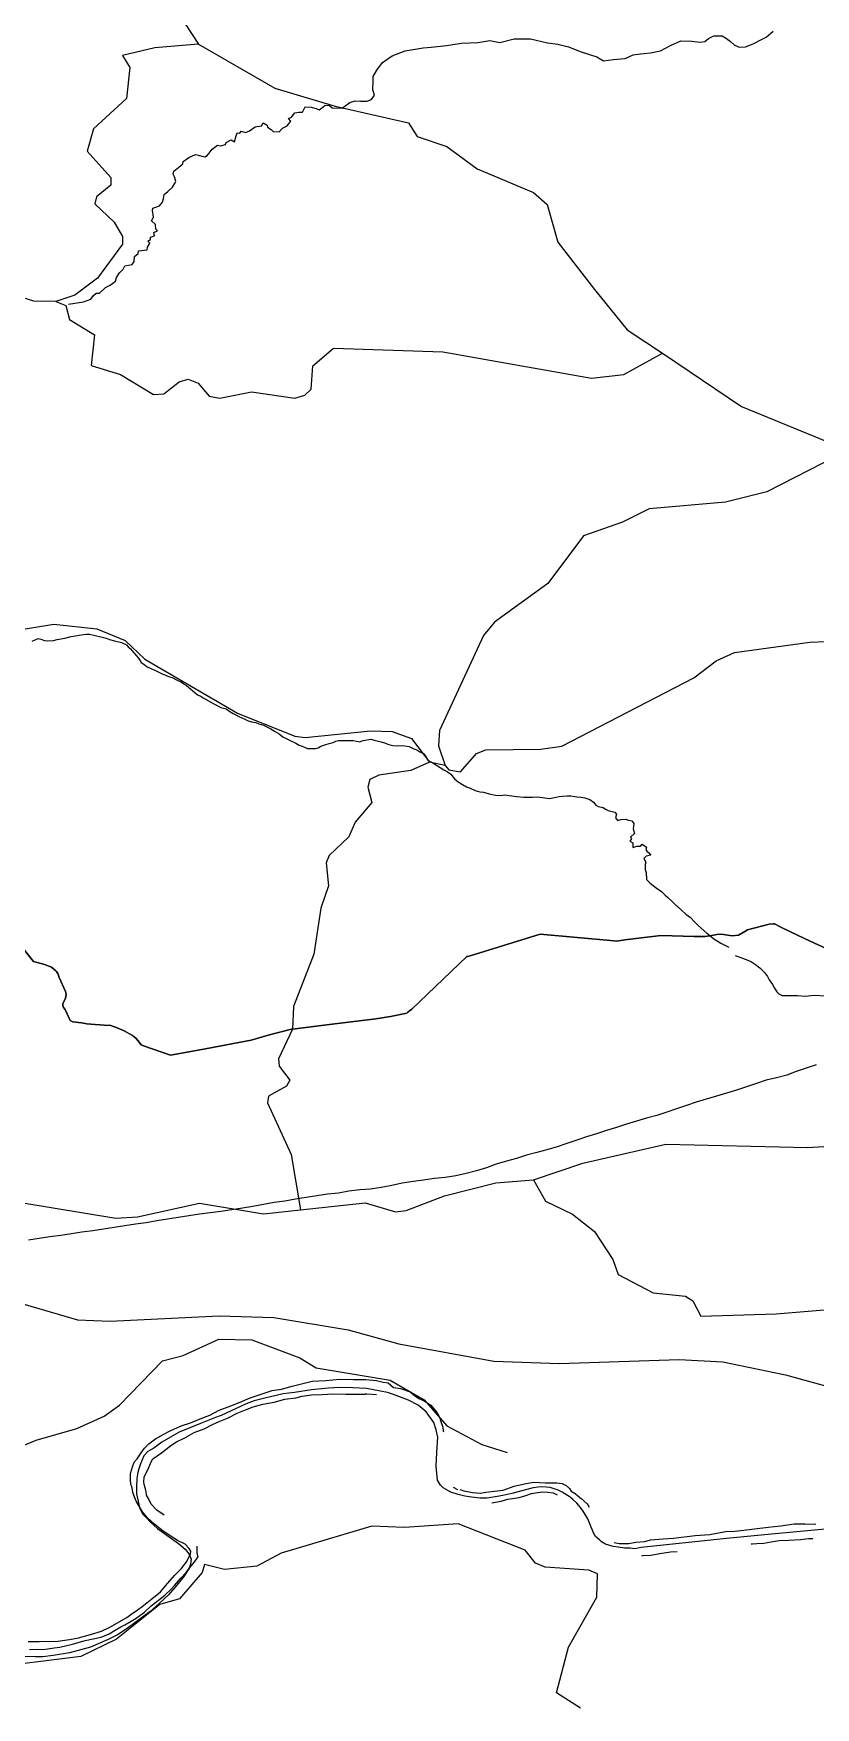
# Model space of a CAD drawing. Header units: metres. Extents: x 13.21 to 19.52, y 42.14 to 46.62.
# Drawn here: x 18.1841 to 18.366, y 45.0648 to 45.4545 of the extents above; entities that cross this region are included whole.
import ezdxf

# ---------------------------------------------------------------- set-up
doc = ezdxf.new("R2010")
doc.units = ezdxf.units.M
doc.header["$MEASUREMENT"] = 0
for name, color, linetype in [('CESTE', 5, 'Continuous'), ('hr', 9, 'Continuous'), ('PRUGE', 7, 'Continuous'), ('RIJEKE', 4, 'Continuous')]:
    doc.layers.add(name, color=color, linetype=linetype)

msp = doc.modelspace()

# ---------------------------------------------------------------- linework, layer by layer
at = {"layer": 'CESTE'}
for p, q in [((18.21938, 45.45668), (18.22246, 45.45198)), ((18.27988, 45.28409), (18.27618, 45.28486)), ((18.27988, 45.28409), (18.28075, 45.28309))]:
    msp.add_line(p, q, dxfattribs=at)
for points in [[(18.22246, 45.45198), (18.21231, 45.45113), (18.20476, 45.44936), (18.20647, 45.44654), (18.20576, 45.43935), (18.19806, 45.43227), (18.19655, 45.42705), (18.20207, 45.42092), (18.20211, 45.41918), (18.19876, 45.41647), (18.19833, 45.41482), (18.20283, 45.41058), (18.2048, 45.40725), (18.20476, 45.40544), (18.19899, 45.39748), (18.19368, 45.39359), (18.18926, 45.39209)], [(18.22246, 45.45198), (18.24025, 45.44178), (18.2543, 45.43757), (18.27137, 45.43365), (18.27335, 45.43052), (18.28026, 45.4282), (18.28728, 45.42299), (18.30044, 45.41747), (18.30363, 45.41469), (18.30609, 45.40593), (18.31457, 45.39484), (18.3222, 45.38551), (18.3304, 45.38008)], [(18.18926, 45.39209), (18.18419, 45.39218), (18.17943, 45.39364)], [(18.18926, 45.39209), (18.1916, 45.39117), (18.19249, 45.38787), (18.19828, 45.38435), (18.1975, 45.37721), (18.20433, 45.37508), (18.21201, 45.37046), (18.21442, 45.3706), (18.218, 45.37342), (18.22006, 45.37401), (18.22241, 45.37307), (18.22492, 45.37007), (18.22746, 45.36959), (18.23481, 45.37103), (18.24487, 45.3696), (18.24718, 45.37029), (18.24867, 45.37171), (18.24905, 45.37709), (18.25386, 45.38121), (18.27935, 45.38039), (18.31389, 45.37423), (18.32143, 45.3751), (18.3304, 45.38008)], [(18.3304, 45.38008), (18.34882, 45.36767), (18.36864, 45.35951)], [(18.37108, 45.35619), (18.35473, 45.34776), (18.34508, 45.34537), (18.32734, 45.34381), (18.32113, 45.34074), (18.31208, 45.33757), (18.30374, 45.32648), (18.29135, 45.31743), (18.28879, 45.31433), (18.27851, 45.29221), (18.27829, 45.28864), (18.27988, 45.28409)], [(18.17892, 45.31533), (18.18883, 45.31694), (18.19886, 45.3159), (18.2054, 45.31315), (18.21001, 45.30886), (18.23156, 45.29623), (18.24488, 45.2909), (18.24728, 45.29059), (18.26246, 45.29218), (18.26752, 45.29199), (18.27205, 45.29039), (18.27618, 45.28486)], [(18.28075, 45.28309), (18.28343, 45.28258), (18.28715, 45.28687), (18.28933, 45.28773), (18.30204, 45.28786), (18.30701, 45.28856), (18.33774, 45.30446), (18.34291, 45.30843), (18.34716, 45.31035), (18.36467, 45.31278), (18.3723, 45.3131), (18.39753, 45.3106), (18.40236, 45.30957), (18.40742, 45.31015)], [(18.27618, 45.28486), (18.2719, 45.28293), (18.26442, 45.2818), (18.26234, 45.2808), (18.26184, 45.27905), (18.26277, 45.2755), (18.2589, 45.27087), (18.25748, 45.26746), (18.25286, 45.26315), (18.25215, 45.26144), (18.25269, 45.25607), (18.2509, 45.25083), (18.24933, 45.24013), (18.2446, 45.228), (18.24432, 45.22267), (18.24108, 45.21581), (18.24122, 45.21412), (18.24372, 45.21085), (18.24297, 45.20942), (18.23877, 45.20713), (18.2385, 45.20554), (18.24401, 45.19352), (18.2462, 45.18065)], [(18.30045, 45.18763), (18.31186, 45.19151), (18.33122, 45.19592), (18.36419, 45.19517), (18.37178, 45.19565), (18.37916, 45.19703), (18.38614, 45.19911), (18.39793, 45.20596), (18.40315, 45.21014)], [(18.05836, 45.18072), (18.06582, 45.18571), (18.06811, 45.18587), (18.07772, 45.18332), (18.08533, 45.18368), (18.11363, 45.19157), (18.17358, 45.18358), (18.20322, 45.17871), (18.20827, 45.179), (18.22273, 45.18222), (18.23761, 45.17975), (18.2462, 45.18065)], [(18.2462, 45.18065), (18.26124, 45.18227), (18.26828, 45.18021), (18.27078, 45.18051), (18.27969, 45.18392), (18.29167, 45.18696), (18.30045, 45.18763)], [(18.30045, 45.18763), (18.3032, 45.18263), (18.30952, 45.17962), (18.31458, 45.17561), (18.31891, 45.16911), (18.3201, 45.16563), (18.32829, 45.16134), (18.33574, 45.16057), (18.33747, 45.15943), (18.33937, 45.15593), (18.35688, 45.15645), (18.37452, 45.15792), (18.38467, 45.15737), (18.40049, 45.15413)], [(18.05836, 45.18072), (18.06555, 45.17894), (18.0879, 45.17552), (18.15629, 45.17206), (18.1653, 45.16881), (18.1803, 45.15915), (18.19433, 45.15501), (18.20195, 45.15476), (18.2273, 45.15595), (18.23997, 45.1556), (18.25726, 45.1527), (18.26909, 45.14944), (18.29122, 45.14544), (18.30642, 45.14486), (18.3343, 45.14584), (18.34443, 45.14529), (18.35902, 45.1422), (18.38269, 45.13573), (18.41316, 45.12998)], [(18.17376, 45.12251), (18.18472, 45.12706), (18.19414, 45.12971), (18.20055, 45.13262), (18.20411, 45.13516), (18.21408, 45.14547), (18.2189, 45.14671), (18.22723, 45.15057), (18.23488, 45.15041), (18.24603, 45.14619), (18.24983, 45.14383), (18.2671, 45.14096), (18.27497, 45.13643), (18.28027, 45.13037), (18.28841, 45.12605), (18.29429, 45.12419)], [(18.31136, 45.06466), (18.30575, 45.06822), (18.30859, 45.07883), (18.31513, 45.09048), (18.3153, 45.09591), (18.31331, 45.09675), (18.30311, 45.09749), (18.30088, 45.09841), (18.29848, 45.10144), (18.2829, 45.10756), (18.27039, 45.10668), (18.26282, 45.10698), (18.24172, 45.10076), (18.23606, 45.0977), (18.2285, 45.09694), (18.22388, 45.09807), (18.22331, 45.09622), (18.21802, 45.09007), (18.21349, 45.08874), (18.20343, 45.08067), (18.1951, 45.07666), (18.17264, 45.07387)]]:
    msp.add_lwpolyline(points, dxfattribs=at)
at = {"layer": 'hr'}
for points in [[(18.36854, 45.24146), (18.36481, 45.24318), (18.36186, 45.24459), (18.35812, 45.24638), (18.35651, 45.24723), (18.35616, 45.24722), (18.35525, 45.24716), (18.35021, 45.24584), (18.34955, 45.24545), (18.3481, 45.24457), (18.34667, 45.24446), (18.3441, 45.24485), (18.3431, 45.24477), (18.34232, 45.24458), (18.34142, 45.24441), (18.34035, 45.24425), (18.33781, 45.24426), (18.33014, 45.2445), (18.32939, 45.24441), (18.32168, 45.24347), (18.31984, 45.24322), (18.3192, 45.24326), (18.30195, 45.24482), (18.28569, 45.23977), (18.28538, 45.23967), (18.28511, 45.23963), (18.28488, 45.23958), (18.2721, 45.22739), (18.27154, 45.22694), (18.27114, 45.22662), (18.27094, 45.22644), (18.26717, 45.22566), (18.26377, 45.22514), (18.25354, 45.2239), (18.24432, 45.22273), (18.24413, 45.22271), (18.23871, 45.22128), (18.23472, 45.22014), (18.22451, 45.21823), (18.22407, 45.21815), (18.21596, 45.21667), (18.20968, 45.21879), (18.20911, 45.21904), (18.20837, 45.22007), (18.20786, 45.22063), (18.2071, 45.22121), (18.20519, 45.2223), (18.20356, 45.22299), (18.2021, 45.22354), (18.20051, 45.22366), (18.19739, 45.22383), (18.19649, 45.22393), (18.19528, 45.22415), (18.19324, 45.22437), (18.19264, 45.22475), (18.19146, 45.22726), (18.19108, 45.22773), (18.19088, 45.22819), (18.19088, 45.22865), (18.19153, 45.22984), (18.1917, 45.23085), (18.19151, 45.23145), (18.19006, 45.23476), (18.18973, 45.23563), (18.18941, 45.23613), (18.18929, 45.23629), (18.18826, 45.23715), (18.18664, 45.23776), (18.18409, 45.23845), (18.18106, 45.24222)], [(18.18106, 45.24222), (18.18409, 45.23845), (18.18664, 45.23776), (18.18826, 45.23715), (18.18929, 45.23629), (18.18941, 45.23613), (18.18973, 45.23563), (18.19006, 45.23476), (18.19151, 45.23145), (18.1917, 45.23085), (18.19153, 45.22984), (18.19088, 45.22865), (18.19088, 45.22819), (18.19108, 45.22773), (18.19146, 45.22726), (18.19264, 45.22475), (18.19324, 45.22437), (18.19528, 45.22415), (18.19649, 45.22393), (18.19739, 45.22383), (18.20051, 45.22366), (18.2021, 45.22354), (18.20356, 45.22299), (18.20519, 45.2223), (18.2071, 45.22121), (18.20786, 45.22063), (18.20837, 45.22007), (18.20911, 45.21904), (18.20968, 45.21879), (18.21596, 45.21667), (18.22407, 45.21815), (18.22451, 45.21823), (18.23472, 45.22014), (18.23871, 45.22128), (18.24413, 45.22271), (18.24432, 45.22273), (18.25354, 45.2239), (18.26377, 45.22514), (18.26717, 45.22566), (18.27094, 45.22644), (18.27114, 45.22662), (18.27154, 45.22694), (18.2721, 45.22739), (18.28488, 45.23958), (18.28511, 45.23963), (18.28538, 45.23967), (18.28569, 45.23977), (18.30195, 45.24482), (18.3192, 45.24326), (18.31984, 45.24322), (18.32168, 45.24347), (18.32939, 45.24441), (18.33014, 45.2445), (18.33781, 45.24426), (18.34035, 45.24425), (18.34142, 45.24441), (18.34232, 45.24458), (18.3431, 45.24477), (18.3441, 45.24485), (18.34667, 45.24446), (18.3481, 45.24457), (18.34955, 45.24545), (18.35021, 45.24584), (18.35525, 45.24716), (18.35616, 45.24722), (18.35651, 45.24723), (18.35812, 45.24638), (18.36186, 45.24459), (18.36481, 45.24318), (18.36854, 45.24146)], [(18.36994, 45.10649), (18.35579, 45.10518), (18.3453, 45.10415), (18.32696, 45.10219), (18.32549, 45.10208), (18.32396, 45.10177), (18.32294, 45.10186), (18.32161, 45.10192), (18.3201, 45.1021), (18.31892, 45.1023), (18.31715, 45.10279), (18.31623, 45.10335), (18.31582, 45.10375), (18.31486, 45.10459), (18.31434, 45.10542), (18.31354, 45.10758), (18.31307, 45.10873), (18.31198, 45.11054), (18.31138, 45.11137), (18.31053, 45.11233), (18.30958, 45.11322), (18.30893, 45.11376), (18.3071, 45.11492), (18.30597, 45.11545), (18.30542, 45.11564), (18.30428, 45.11602), (18.30339, 45.11611), (18.30237, 45.11614), (18.30152, 45.11608), (18.30031, 45.11592), (18.2954, 45.11461), (18.29325, 45.11413), (18.29194, 45.11388), (18.28958, 45.11349), (18.288, 45.11355), (18.28599, 45.11376), (18.28443, 45.11396), (18.28287, 45.11437), (18.28121, 45.11493), (18.2794, 45.11594), (18.27878, 45.11657), (18.27807, 45.11775), (18.27776, 45.12097), (18.27791, 45.12419), (18.27816, 45.12773), (18.27778, 45.12947), (18.27719, 45.13111), (18.27542, 45.13363), (18.27361, 45.13517), (18.27132, 45.13635), (18.26784, 45.13766), (18.26644, 45.13809), (18.2616, 45.13908), (18.25841, 45.13921), (18.25524, 45.13926), (18.25273, 45.13917), (18.2488, 45.13871), (18.24479, 45.13809), (18.24215, 45.13783), (18.23794, 45.13677), (18.23539, 45.13617), (18.23355, 45.1355), (18.22774, 45.13276), (18.22646, 45.13228), (18.22293, 45.13094), (18.21794, 45.1289), (18.21398, 45.12653), (18.21205, 45.12515), (18.21065, 45.12437), (18.20978, 45.1234), (18.20899, 45.1215), (18.20857, 45.12036), (18.20834, 45.1195), (18.20812, 45.11807), (18.20805, 45.11598), (18.20806, 45.11456), (18.20877, 45.11132), (18.20948, 45.10991), (18.21027, 45.10899), (18.2113, 45.10791), (18.21297, 45.10649), (18.21783, 45.10301), (18.21939, 45.10166), (18.22029, 45.10051), (18.2208, 45.09934), (18.22061, 45.09814), (18.22019, 45.09705), (18.21907, 45.09532), (18.21746, 45.09328), (18.2155, 45.09106), (18.21324, 45.08894), (18.21123, 45.08715), (18.20591, 45.08318), (18.20363, 45.08173), (18.20144, 45.08061), (18.19737, 45.07887), (18.19247, 45.07749), (18.18866, 45.07691), (18.18624, 45.07663), (18.18451, 45.07661), (18.18181, 45.07666)]]:
    msp.add_lwpolyline(points, dxfattribs=at)
at = {"layer": 'PRUGE'}
msp.add_lwpolyline([(18.36616, 45.21441), (18.36385, 45.21364), (18.36156, 45.21288), (18.35932, 45.21203), (18.35695, 45.21137), (18.35452, 45.21086), (18.35226, 45.21003), (18.34997, 45.20924), (18.34764, 45.20853), (18.34533, 45.20777), (18.34298, 45.20709), (18.34061, 45.20643), (18.33828, 45.20571), (18.33598, 45.20495), (18.3337, 45.20414), (18.33142, 45.20335), (18.32909, 45.20264), (18.32672, 45.20198), (18.32439, 45.20128), (18.32205, 45.20056), (18.31972, 45.19984), (18.31741, 45.19908), (18.31509, 45.19835), (18.31276, 45.19764), (18.31047, 45.19686), (18.30819, 45.19606), (18.3059, 45.19528), (18.30354, 45.19461), (18.30116, 45.19398), (18.29877, 45.19335), (18.29647, 45.19261), (18.2941, 45.19194), (18.29172, 45.19131), (18.28951, 45.19043), (18.28719, 45.1897), (18.28477, 45.18914), (18.28235, 45.18859), (18.27987, 45.18821), (18.27735, 45.18796), (18.27486, 45.18758), (18.27238, 45.18721), (18.26989, 45.18683), (18.26745, 45.18634), (18.26499, 45.18586), (18.26252, 45.18546), (18.25999, 45.18528), (18.25749, 45.18496), (18.25501, 45.18453), (18.2525, 45.18427), (18.25, 45.18394), (18.24752, 45.18354), (18.24505, 45.1831), (18.24258, 45.1827), (18.24009, 45.18232), (18.23762, 45.18189), (18.23515, 45.18146), (18.23269, 45.18103), (18.23021, 45.18064), (18.22771, 45.18028), (18.22521, 45.17994), (18.22272, 45.17961), (18.22022, 45.17925), (18.21773, 45.17888), (18.21527, 45.17847), (18.21279, 45.17805), (18.21031, 45.17765), (18.20782, 45.17728), (18.20533, 45.17691), (18.20286, 45.17653), (18.20037, 45.17613), (18.19788, 45.17579), (18.19537, 45.17548), (18.1929, 45.17508), (18.19041, 45.1747), (18.18792, 45.17434), (18.18543, 45.17398), (18.18295, 45.17357)], dxfattribs=at)
at = {"layer": 'RIJEKE'}
for points in [[(18.19225, 45.39143), (18.19569, 45.39204), (18.1974, 45.39259), (18.19801, 45.39351), (18.19869, 45.39406), (18.19869, 45.39406), (18.19941, 45.39403), (18.20085, 45.39533), (18.2019, 45.39592), (18.20318, 45.39679), (18.20337, 45.39769), (18.20407, 45.39879), (18.20495, 45.39959), (18.20537, 45.40036), (18.20701, 45.40068), (18.20749, 45.40141), (18.20758, 45.40256), (18.20842, 45.40322), (18.2085, 45.40386), (18.21051, 45.40408), (18.21061, 45.40477), (18.21118, 45.40567), (18.21065, 45.40612), (18.21128, 45.40654), (18.21128, 45.40704), (18.21221, 45.4074), (18.21205, 45.40814), (18.21295, 45.40852), (18.21252, 45.40889), (18.21248, 45.40997), (18.21158, 45.41089), (18.21204, 45.41172), (18.21175, 45.41327), (18.21188, 45.41381), (18.21258, 45.41401), (18.2134, 45.41437), (18.21411, 45.41524), (18.21435, 45.41604), (18.21446, 45.41703), (18.21534, 45.41769), (18.21645, 45.41869), (18.21691, 45.41949), (18.21717, 45.42002), (18.21686, 45.4211), (18.21657, 45.42172), (18.21673, 45.42241), (18.21791, 45.42332), (18.21884, 45.42415), (18.21891, 45.42467), (18.22025, 45.42561), (18.2218, 45.42627), (18.2218, 45.42627), (18.22244, 45.42613), (18.22325, 45.42592), (18.22403, 45.42576), (18.22456, 45.42611), (18.22498, 45.42664), (18.22562, 45.42756), (18.22688, 45.42849), (18.22688, 45.42849), (18.22757, 45.42835), (18.22877, 45.42863), (18.2289, 45.42913), (18.23006, 45.42968), (18.23006, 45.42968), (18.23084, 45.42923), (18.23126, 45.43066), (18.23144, 45.43137), (18.23144, 45.43137), (18.23206, 45.43123), (18.23238, 45.43173), (18.23238, 45.43173), (18.23344, 45.43145), (18.23434, 45.43182), (18.23565, 45.43275), (18.23711, 45.433), (18.23752, 45.43364), (18.23752, 45.43364), (18.23849, 45.43315), (18.23852, 45.43267), (18.23938, 45.43209), (18.23981, 45.43168), (18.24121, 45.43156), (18.24203, 45.43242), (18.24314, 45.43297), (18.24393, 45.43403), (18.24345, 45.43467), (18.24414, 45.43501), (18.2449, 45.43602), (18.2458, 45.43618), (18.2458, 45.43618), (18.2467, 45.43612), (18.24732, 45.43739), (18.24732, 45.43739), (18.24871, 45.43731), (18.24989, 45.43699), (18.25056, 45.43671), (18.25139, 45.43732), (18.25197, 45.4378), (18.25197, 45.4378), (18.25298, 45.43771), (18.2536, 45.43713), (18.25591, 45.43707), (18.25651, 45.43756), (18.25765, 45.43842), (18.25893, 45.43876), (18.26013, 45.43873), (18.26163, 45.43871), (18.26274, 45.43913), (18.2634, 45.44009), (18.26301, 45.44136), (18.26309, 45.44336), (18.26313, 45.44446), (18.264, 45.44592), (18.26529, 45.44772), (18.26755, 45.44925), (18.27059, 45.45041), (18.27476, 45.45113), (18.27662, 45.45127), (18.28015, 45.45168), (18.28365, 45.45218), (18.28747, 45.45234), (18.29022, 45.45283), (18.29022, 45.45283), (18.29262, 45.45234), (18.29593, 45.45323), (18.29974, 45.45322), (18.29974, 45.45322), (18.30365, 45.45232), (18.30609, 45.45196), (18.30853, 45.45137), (18.31147, 45.45019), (18.31516, 45.44907), (18.31671, 45.4481), (18.31902, 45.44838), (18.32177, 45.44867), (18.32363, 45.44949), (18.32529, 45.44976), (18.32615, 45.44984), (18.32764, 45.44998), (18.32993, 45.4504), (18.33226, 45.45167), (18.33469, 45.45278), (18.33469, 45.45278), (18.33719, 45.45265), (18.3391, 45.45246), (18.34025, 45.45262), (18.34112, 45.4533), (18.34237, 45.45394), (18.34427, 45.45393), (18.34427, 45.45393), (18.34533, 45.45327), (18.34624, 45.45257), (18.34711, 45.45185), (18.34825, 45.45126), (18.34972, 45.45136), (18.35149, 45.45204), (18.35348, 45.45304), (18.35452, 45.45361), (18.35618, 45.455)], [(18.18374, 45.313), (18.18516, 45.31366), (18.18516, 45.31366), (18.18576, 45.31347), (18.18665, 45.3132), (18.18738, 45.3131), (18.18875, 45.31314), (18.18961, 45.31337), (18.19137, 45.31373), (18.19282, 45.31407), (18.19384, 45.31425), (18.19468, 45.31443), (18.19569, 45.31459), (18.19644, 45.31465), (18.19713, 45.31467), (18.19713, 45.31467), (18.19975, 45.314), (18.20099, 45.31374), (18.20175, 45.31337), (18.2029, 45.31307), (18.20459, 45.3127), (18.20572, 45.3122), (18.20608, 45.31171), (18.20663, 45.31122), (18.2074, 45.31034), (18.20798, 45.30966), (18.20849, 45.30904), (18.20914, 45.30809), (18.20975, 45.30768), (18.21056, 45.30704), (18.21142, 45.30667), (18.21228, 45.30627), (18.21389, 45.30551), (18.21477, 45.30514), (18.21575, 45.30473), (18.21633, 45.30454), (18.21736, 45.30403), (18.2184, 45.30358), (18.21921, 45.30299), (18.21968, 45.30267), (18.22064, 45.30192), (18.22118, 45.30147), (18.22228, 45.30053), (18.22289, 45.30026), (18.2236, 45.29983), (18.22618, 45.29835), (18.22765, 45.29761), (18.22888, 45.29724), (18.22976, 45.29664), (18.23052, 45.2962), (18.23115, 45.29585), (18.23189, 45.29552), (18.23254, 45.29518), (18.23322, 45.29483), (18.23406, 45.29447), (18.23486, 45.29424), (18.23585, 45.29407), (18.23649, 45.29377), (18.23759, 45.29343), (18.23837, 45.29308), (18.23929, 45.29259), (18.24019, 45.29209), (18.24128, 45.29148), (18.24206, 45.29074), (18.24286, 45.29036), (18.2438, 45.28987), (18.24511, 45.28924), (18.24591, 45.28881), (18.2466, 45.28857), (18.24728, 45.28829), (18.24785, 45.28804), (18.24889, 45.28804), (18.24889, 45.28804), (18.24968, 45.28801), (18.25033, 45.2882), (18.25094, 45.28855), (18.25189, 45.28885), (18.25287, 45.28919), (18.25381, 45.28944), (18.2544, 45.28974), (18.25506, 45.28989), (18.25658, 45.28987), (18.25739, 45.28987), (18.2585, 45.28986), (18.2585, 45.28986), (18.25993, 45.28958), (18.26081, 45.28992), (18.26259, 45.29021), (18.26259, 45.29021), (18.26336, 45.28995), (18.26494, 45.28958), (18.26577, 45.28932), (18.26675, 45.289), (18.26772, 45.28871), (18.26887, 45.28865), (18.26969, 45.28871), (18.26969, 45.28871), (18.27051, 45.28868), (18.27146, 45.28849), (18.27255, 45.28794), (18.27326, 45.28775), (18.27397, 45.28729), (18.27479, 45.28687), (18.27532, 45.28623), (18.27581, 45.28534), (18.2772, 45.28455), (18.27868, 45.28358), (18.27952, 45.28309), (18.28037, 45.2826), (18.28115, 45.28206), (18.28207, 45.281), (18.28289, 45.28031), (18.28389, 45.27966), (18.28479, 45.27912), (18.2855, 45.27887), (18.28681, 45.27829), (18.28793, 45.27791), (18.28881, 45.27783), (18.29013, 45.27747), (18.29159, 45.27719), (18.2928, 45.27713), (18.29371, 45.27721), (18.29371, 45.27721), (18.29478, 45.27709), (18.29655, 45.27687), (18.29816, 45.27673), (18.2992, 45.2767), (18.30021, 45.27668), (18.30132, 45.27676), (18.30132, 45.27676), (18.30303, 45.27652), (18.3041, 45.27643), (18.30567, 45.27674), (18.30636, 45.27683), (18.30719, 45.27694), (18.30826, 45.27698), (18.30908, 45.27701), (18.30908, 45.27701), (18.3105, 45.27682), (18.3114, 45.27671), (18.31233, 45.27655), (18.31354, 45.27613), (18.31438, 45.27555), (18.31494, 45.27488), (18.31545, 45.27456), (18.31661, 45.27431), (18.31714, 45.27393), (18.31781, 45.27363), (18.31935, 45.27324), (18.31976, 45.27275), (18.31952, 45.27192), (18.31997, 45.27127), (18.32074, 45.27152), (18.32189, 45.27155), (18.32189, 45.27155), (18.32247, 45.27137), (18.32328, 45.27118), (18.32376, 45.2706), (18.32359, 45.26934), (18.32394, 45.26826), (18.32296, 45.26739), (18.32324, 45.26697), (18.32284, 45.2665), (18.32355, 45.26609), (18.32349, 45.26502), (18.32449, 45.26527), (18.32531, 45.26532), (18.32567, 45.26576), (18.32567, 45.26576), (18.32669, 45.26509), (18.32652, 45.26456), (18.32675, 45.2641), (18.32727, 45.26377), (18.32771, 45.2632), (18.32662, 45.26298), (18.3261, 45.26243), (18.32651, 45.26158), (18.32643, 45.26103), (18.32638, 45.25986), (18.32664, 45.2592), (18.32673, 45.25754), (18.32757, 45.25667), (18.32899, 45.25562), (18.33019, 45.25475), (18.33107, 45.25389), (18.33168, 45.25334), (18.33278, 45.25235), (18.3334, 45.25175), (18.33484, 45.25042), (18.33588, 45.24949), (18.33693, 45.24871), (18.33787, 45.24771), (18.33857, 45.24702), (18.33941, 45.24622), (18.34073, 45.24506), (18.34144, 45.24447), (18.34234, 45.24373), (18.34315, 45.24323), (18.34399, 45.24273), (18.34583, 45.24178)], [(18.3473, 45.23981), (18.34863, 45.23936), (18.34964, 45.23899), (18.35028, 45.23876), (18.35112, 45.23839), (18.35206, 45.23778), (18.35306, 45.23695), (18.35413, 45.23589), (18.35482, 45.23497), (18.35528, 45.23416), (18.35601, 45.23311), (18.35649, 45.23224), (18.35702, 45.23137), (18.3575, 45.2309), (18.35826, 45.23057), (18.35949, 45.23054), (18.3618, 45.23054), (18.3618, 45.23054), (18.3636, 45.23037), (18.3657, 45.2306), (18.3657, 45.2306), (18.36861, 45.23048)], [(18.18288, 45.08019), (18.18538, 45.08017), (18.18977, 45.08025), (18.1925, 45.08064), (18.19453, 45.08104), (18.19735, 45.08176), (18.19993, 45.08259), (18.20204, 45.08354), (18.20404, 45.08478), (18.20578, 45.08575), (18.20675, 45.08641), (18.2082, 45.08744), (18.20967, 45.08856), (18.2116, 45.09008), (18.21362, 45.09175), (18.21523, 45.09365), (18.21698, 45.09562), (18.21848, 45.0971), (18.21973, 45.0988), (18.22031, 45.09996), (18.22058, 45.10044), (18.22071, 45.1012), (18.22034, 45.10184), (18.21938, 45.10284), (18.2176, 45.10364), (18.21589, 45.10474), (18.21393, 45.1061), (18.21221, 45.10747), (18.2106, 45.10893), (18.20947, 45.11033), (18.20801, 45.11281), (18.2073, 45.11465), (18.20695, 45.11621), (18.2067, 45.11674), (18.20664, 45.11787), (18.20667, 45.11926), (18.2071, 45.12086), (18.20751, 45.1219), (18.20822, 45.12272), (18.20913, 45.12407), (18.20989, 45.12514), (18.21096, 45.12617), (18.2125, 45.12731), (18.21422, 45.12834), (18.21572, 45.12912), (18.21687, 45.12967), (18.21868, 45.13044), (18.22041, 45.13102), (18.22139, 45.13141), (18.22284, 45.132), (18.22511, 45.13288), (18.22729, 45.13402), (18.22998, 45.13504), (18.23214, 45.13586), (18.23451, 45.13686), (18.23685, 45.13768), (18.23964, 45.13857), (18.24182, 45.13893), (18.24423, 45.13963), (18.24889, 45.1408), (18.25211, 45.14095), (18.25538, 45.14119), (18.25856, 45.14113), (18.2614, 45.14112), (18.2614, 45.14112), (18.26388, 45.14093), (18.26544, 45.1405), (18.26662, 45.14034), (18.26785, 45.13928), (18.26949, 45.13902), (18.27172, 45.13825), (18.27272, 45.1374), (18.27375, 45.13671), (18.27498, 45.13622), (18.2765, 45.13518), (18.278, 45.13339), (18.27858, 45.13235), (18.27889, 45.13136), (18.27931, 45.13008), (18.27939, 45.12918)], [(18.21451, 45.10955), (18.21275, 45.11075), (18.21147, 45.11211), (18.21084, 45.11342), (18.21038, 45.1142), (18.21032, 45.11502), (18.21013, 45.11571), (18.20982, 45.11669), (18.20973, 45.1173), (18.20984, 45.11843), (18.21011, 45.11914), (18.21076, 45.12025), (18.21149, 45.12197), (18.21188, 45.1227), (18.21384, 45.1241), (18.21605, 45.12581), (18.21732, 45.12661), (18.21931, 45.1276), (18.22145, 45.12882), (18.22378, 45.12968), (18.22573, 45.13066), (18.22731, 45.13137), (18.22921, 45.13218), (18.2315, 45.13328), (18.23342, 45.13409), (18.23518, 45.13476), (18.23741, 45.13541), (18.24007, 45.13591), (18.24255, 45.13656), (18.2451, 45.13691), (18.24656, 45.13731), (18.24877, 45.13757), (18.25121, 45.13763), (18.25373, 45.1378), (18.25674, 45.13773), (18.25912, 45.13771), (18.26125, 45.13772)], [(18.26392, 45.13762), (18.26165, 45.1377), (18.26125, 45.13772)], [(18.27939, 45.12918), (18.2794, 45.12909), (18.27945, 45.12894)], [(18.28329, 45.11556), (18.28422, 45.11521), (18.28546, 45.115), (18.28624, 45.11484), (18.28812, 45.1147), (18.28929, 45.11489), (18.29339, 45.1154), (18.29591, 45.11633), (18.29762, 45.11671), (18.2987, 45.11695), (18.30051, 45.11724), (18.30051, 45.11724), (18.30184, 45.11716), (18.30322, 45.11708), (18.30494, 45.11712), (18.30494, 45.11712), (18.30588, 45.11708), (18.30705, 45.11692), (18.30799, 45.1165), (18.30877, 45.11575), (18.3092, 45.11515), (18.31014, 45.1146), (18.31066, 45.11416), (18.31155, 45.11339)], [(18.2817, 45.11612), (18.2827, 45.11557)], [(18.29073, 45.11247), (18.29286, 45.11282), (18.29445, 45.1133), (18.29711, 45.11367), (18.29861, 45.11417), (18.29997, 45.11458), (18.30088, 45.1148), (18.30247, 45.11498), (18.30247, 45.11498), (18.30367, 45.11493), (18.30496, 45.11476), (18.30595, 45.1143)], [(18.31155, 45.11339), (18.31176, 45.11328), (18.31224, 45.11282), (18.3129, 45.11218), (18.31302, 45.11198), (18.31339, 45.11147)], [(18.31919, 45.10319), (18.32035, 45.10299), (18.32257, 45.10298), (18.32423, 45.1033), (18.32631, 45.10347), (18.32761, 45.10383), (18.33062, 45.10407), (18.33298, 45.10419), (18.33801, 45.10482), (18.34141, 45.10505), (18.34511, 45.10577), (18.34725, 45.10585), (18.34936, 45.10606), (18.35183, 45.10636), (18.35498, 45.10677), (18.35792, 45.10706), (18.36104, 45.10759), (18.36357, 45.10758), (18.36357, 45.10758), (18.36608, 45.10747)], [(18.18316, 45.07833), (18.185, 45.07836), (18.185, 45.07836), (18.18607, 45.07832), (18.18742, 45.07843), (18.18886, 45.07872), (18.19024, 45.07885), (18.19319, 45.07957), (18.19612, 45.0804), (18.19795, 45.08078), (18.19984, 45.08119), (18.20167, 45.08198), (18.20306, 45.08277), (18.2044, 45.08355), (18.20537, 45.08406), (18.20683, 45.08488), (18.20797, 45.08558), (18.20992, 45.08699), (18.21149, 45.08845), (18.21348, 45.09001), (18.21472, 45.09101), (18.21601, 45.09227), (18.21689, 45.09323), (18.2184, 45.09487), (18.21957, 45.09625), (18.22062, 45.09753), (18.22141, 45.0985), (18.22236, 45.09986), (18.2222, 45.10067), (18.22218, 45.10175), (18.22213, 45.10239)], [(18.35104, 45.10286), (18.35138, 45.10289)], [(18.35138, 45.10289), (18.35236, 45.10298), (18.35402, 45.10308), (18.35569, 45.10334), (18.35759, 45.10371), (18.35985, 45.10373), (18.36255, 45.10392), (18.36437, 45.10416), (18.3651, 45.10415)], [(18.3651, 45.10415), (18.3654, 45.10415)], [(18.32562, 45.10014), (18.32586, 45.10017), (18.32773, 45.10026), (18.32981, 45.10061), (18.3323, 45.10107), (18.33381, 45.10113)]]:
    msp.add_lwpolyline(points, dxfattribs=at)

doc.saveas('drawing.dxf')
